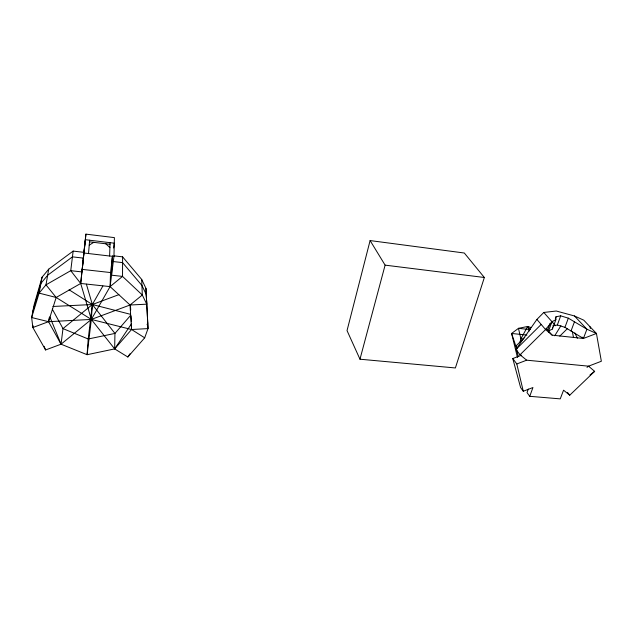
<?xml version="1.0" encoding="UTF-8"?>
<svg xmlns="http://www.w3.org/2000/svg" width="633" height="633" viewBox="0 0 633 633"><rect width="100%" height="100%" fill="white"/><g stroke="black" fill="none" stroke-linecap="round" stroke-linejoin="round"><path stroke-width="0.95" d="M114.019 255.859L122.596 256.863L122.533 276.407L142.314 295.01L146.729 304.18L130.026 305.011L91.334 319.428L48.551 321.683L31.65 317.537L34.024 305.209L42.079 277.191L48.717 269.16L73.151 251.087L83.888 252.338L81.997 271.921L70.746 270.679L45.987 284.842L39.111 293.119L31.65 317.537L32.853 327.53L45.6 349.962L61.045 344.194L91.334 319.428L110.095 286.614L122.533 276.407L111.558 275.197L112.057 257.56M49.152 317.829L48.551 321.683L61.045 344.194L87.101 354.702L114.66 348.902L131.561 329.516L130.026 305.011L110.095 286.614L113.948 256.515L114.399 237.62L85.93 234.131L83.888 252.338M112.682 255.653L110.53 272.546L110.095 286.614L80.7 283.465L56.155 297.478L48.551 321.683L32.853 327.53L33.161 325.853M109.62 256.009L110.079 242.676M555.853 319.72L551.96 321.699L548.574 331.019L552.474 328.978L555.853 319.72L556.003 316.769L560.696 315.843L568.339 318.17L586.933 329.215L596.444 333.48L601.35 361.253L588.555 366.167L586.997 367.385M552.474 328.978L552.562 327.475M88.517 253.548L89.649 240.208M122.596 256.863L141.689 279.422L145.962 288.379L147.426 316.429L148.027 328.598L144.68 337.824L127.834 356.996L114.66 348.902L91.334 319.428L80.7 283.465L85.93 234.131M113.655 247.978L114.264 243.183L85.4 239.701L80.7 283.465L70.746 270.679L73.151 251.087M548.558 332.159L548.803 330.26M48.717 269.16L45.987 284.842L56.155 297.478L91.334 319.428L131.561 329.516L148.027 328.598L146.263 294.511L141.934 285.467L122.573 262.624L112.919 261.516M42.079 277.191L39.111 293.119L56.155 297.478M370.107 240.572L347.034 330.608L359.971 359.212L455.388 367.955L484.348 277.491L464.313 253.018L370.107 240.572L385.109 265.14L359.971 359.212M519.883 342.58L520.896 338.861L527.637 326.478L531.198 327.57M32.758 311.768L40.931 283.37L47.657 275.244L72.439 256.856L83.334 258.114M147.085 324.737L147.742 322.909M550.148 323.226L547.687 329.991L546.247 328.756M528.286 389.073L527.02 392.571L529.734 396.313L560.245 398.869L563.568 390.197L569.732 395.214L594.64 371.349L588.555 366.167L526.664 360.185L516.805 363.959L512.777 358.555L521.647 355.16M555.331 318.613L556.003 316.769M529.734 396.313L532.946 387.531L523.285 391.249L520.595 387.523L512.777 358.555M552.649 325.971L557.341 324.998L560.696 315.843M526.664 360.185L520.033 354.796L515.95 349.463L536.895 319.436L543.794 312.457L556.288 311.017L574.463 315.97L583.784 320.187L596.444 333.48L583.389 338.473L564.945 327.324L568.339 318.17M571.021 330.996L574.463 321.809M536.895 319.436L545.575 329.564L552.118 335.142L583.389 338.473L586.933 329.215L574.463 315.97M102.878 286.013L92.347 304.528L62.983 328.614L61.045 344.194L49.825 316.816M554.714 335.791L560.941 325.71M127.834 356.996L129.979 353.784M131.474 323.787L114.66 348.902L114.945 333.425L92.347 304.528L69.092 289.795M551.96 321.699L545.575 329.564L520.033 354.796M130.699 315.258L114.945 333.425L88.216 338.995L62.983 328.614L52.302 309.11M524.749 337.294L515.84 346.132L518.324 356.696M515.95 349.463L541.191 324.452M559.801 336.099L567.548 328.495M130.026 305.011L142.314 295.01L141.689 279.422M589.988 374.965L594.64 371.349M89.237 245.113L93.771 242.344M118.869 294.661L92.347 304.528L52.879 306.475M522.834 339.066L520.896 338.861L518.467 328.337L530.217 329.603L527.637 326.478L518.467 328.337L511.614 333.456L517.446 357.4M526.885 335.071L511.614 333.456L515.84 346.132L517.509 348.308M82.068 269.373L110.53 272.546M84.118 253.034L113.948 256.515M89.514 241.83L110.023 244.298M385.109 265.14L484.348 277.491M130.382 314.292L92.347 304.528L86.397 284.17M557.341 324.998L564.945 327.324M144.68 337.824L131.561 329.516L131.498 325.694M105.806 243.792L109.913 247.574M582.138 337.112L583.389 338.473M543.794 312.457L555.552 325.758M546.239 328.298L552.118 335.142M567.524 392.452L569.732 395.214M574.851 332.942L577.375 338.212M44.096 346.314L45.6 349.962M527.637 326.478L529.275 331.012M516.805 363.959L523.285 391.249M572.343 331.613L573.435 337.247M590.027 326.739L590.36 328.574M130.445 305.114L130.714 310.028M131.039 315.93L131.363 321.825M145.962 288.379L146.729 304.18M92.347 304.528L91.334 319.428L87.101 354.702L88.216 338.995L92.347 304.528"/></g></svg>
